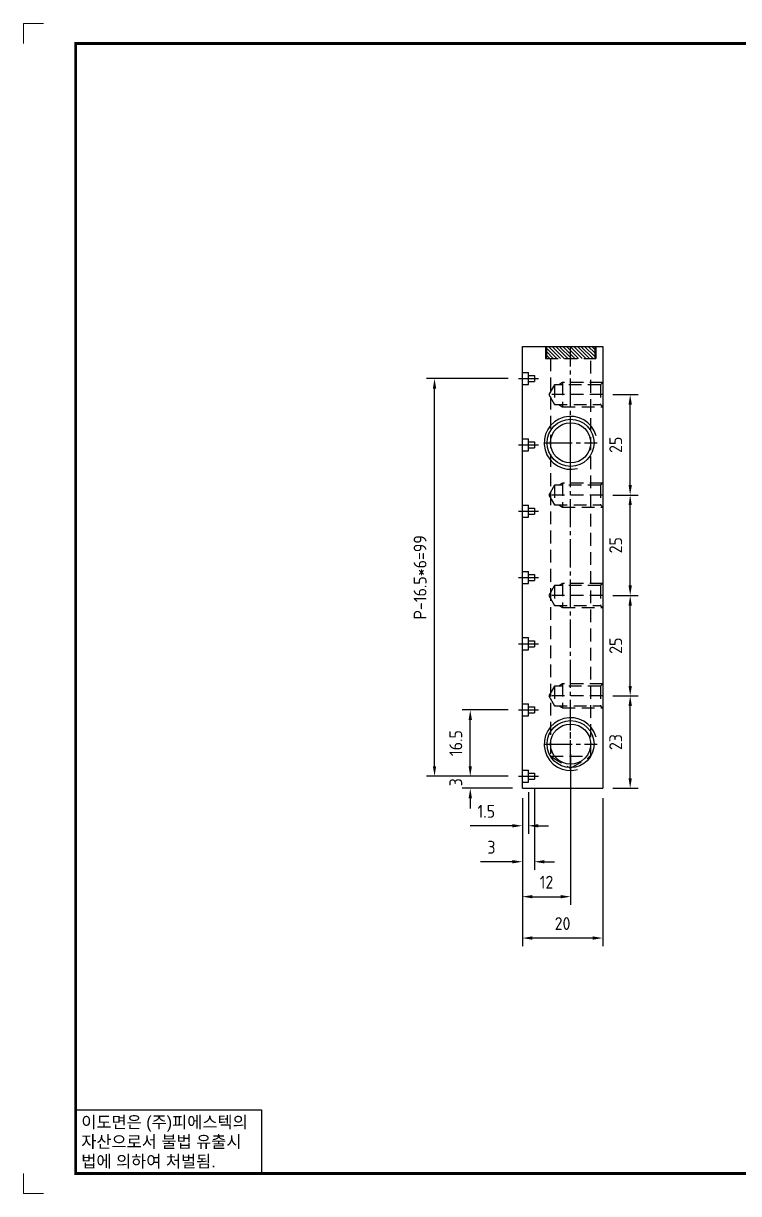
# Model space of a CAD drawing. Header units: millimetres. Extents: x -4251 to 2609, y -1673 to 4048.
# Drawn here: x -2473 to -2295, y -818.5 to -527.2 of the extents above; entities that cross this region are included whole.
import ezdxf
from ezdxf.enums import TextEntityAlignment as Align

# ---------------------------------------------------------------- set-up
doc = ezdxf.new("R2010")
doc.units = ezdxf.units.MM
doc.linetypes.add('CENTER1', pattern=[10, 7, -1, 1, -1])
doc.linetypes.add('HIDDEN2', pattern=[4.7625, 3.175, -1.5875])
for name, color, linetype in [('______', 7, 'Continuous'), ('FORMAT-1', 7, 'Continuous'), ('THIN', 3, 'Continuous')]:
    doc.layers.add(name, color=color, linetype=linetype)
doc.styles.add('h1', font='')
doc.styles.add('HAN', font='')
doc.styles.get("Standard").update_dxf_attribs({"font": 'ISOCP.SHX', "bigfont": 'WHGTXT.SHX'})
doc.styles.get('h1').set_extended_font_data('New Gulim')
doc.styles.get('HAN').set_extended_font_data('GulimChe')
doc.dimstyles.new('PS-1', dxfattribs={"dimtxt": 3.2, "dimasz": 2.5, "dimexe": 2, "dimexo": 2.5, "dimgap": 2, "dimtad": 1, "dimtoh": 1, "dimrnd": 0.05, "dimzin": 12, "dimdsep": 46, "dimtxsty": 'Standard', "dimcen": 0, "dimclrt": 2, "dimazin": 3, "dimtfac": 1, "dimtofl": 0, "dimtmove": 0, "dimatfit": 3, "dimfxl": 0, "dimtolj": 1, "dimtzin": 0, "dimarcsym": 0})

# ---------------------------------------------------------------- blocks, each defined once
blk = doc.blocks.new('t3')
for p, q in [((0, 15.88), (46.25, 15.88)), ((0, 15.88), (0, 0)), ((46.25, 15.88), (46.25, 0)), ((0, 0), (46.25, 0))]:
    blk.add_line(p, q)
at = {"color": 1, "style": 'h1'}
for s, p in [('이도면은 (주)피에스텍의', (1.4, 11.29)), ('자산으로서 불법 유출시', (1.4, 6.41)), ('법에 의하여 처벌됨.', (1.4, 1.52))]:
    blk.add_text(s, height=3, dxfattribs=at).set_placement(p)
blk = doc.blocks.new('format-3')
at = {"color": 3, "lineweight": 9}
for p, q in [((0, 286.3), (0, 291.3)), ((5, 291.3), (0, 291.3)), ((0, 5), (0, 0)), ((5, 0), (0, 0))]:
    blk.add_line(p, q, dxfattribs=at)
at = {"layer": 'FORMAT-1', "const_width": 0.7}
blk.add_lwpolyline([(13, 5), (13, 286.3), (414.5, 286.3), (414.5, 5)], close=True, dxfattribs=at)
blk.add_blockref('t3', (13, 5))
at = {"style": 'HAN'}
for tag, height, p in [('MODEL-NAME', 3, (386.1, 31.53)), ('SCALE', 2.7, (320.81, 26.29)), ('PART-NAME', 3, (386.1, 26.29)), ('DRA-BY', 3, (260.72, 19.44)), ('CH-BY', 3, (277.21, 19.44)), ('APP-BY', 3, (293.7, 19.44)), ('DWG-NO', 3, (386.1, 21.01)), ('CH-DATE', 2.5, (277.21, 7.47)), ('관련업체', 3, (333.52, 9.26)), ('DRA-DATE', 2.5, (260.72, 7.47)), ('APP-DATE', 2.5, (293.7, 7.47))]:
    blk.add_attdef(tag, text='', height=height, dxfattribs=at).set_placement(p, align=Align.MIDDLE_CENTER)
blk = doc.blocks.new('*D372')
at = {"color": 0, "lineweight": -2}
for p, q in [((-2361.77, -712.13), (-2361.77, -709.63)), ((-2352.3, -714.63), (-2363.77, -714.63)), ((-2351.3, -717.63), (-2363.77, -717.63)), ((-2361.77, -720.13), (-2361.77, -722.63))]:
    blk.add_line(p, q, dxfattribs=at)
at = {"color": 0}
for points in [[(-2362.19, -712.13), (-2361.36, -712.13), (-2361.77, -714.63)], [(-2362.19, -720.13), (-2361.36, -720.13), (-2361.77, -717.63)]]:
    blk.add_solid(points, dxfattribs=at)
at = {"layer": 'DEFPOINTS', "color": 0}
for p in [(-2361.77, -714.63), (-2349.8, -714.63, 0), (-2348.8, -717.63, 0)]:
    blk.add_point(p, dxfattribs=at)
at = {"color": 2, "insert": (-2365.37, -716.13), "char_height": 3.2, "attachment_point": 5, "rotation": 90}
blk.add_mtext('\\A1;3', dxfattribs=at)
blk = doc.blocks.new('*D373')
at = {"color": 0, "lineweight": -2}
for p, q in [((-2352.3, -698.13), (-2363.77, -698.13)), ((-2361.77, -712.13), (-2361.77, -700.63)), ((-2352.3, -714.63), (-2363.77, -714.63))]:
    blk.add_line(p, q, dxfattribs=at)
at = {"color": 0}
for points in [[(-2362.19, -700.63), (-2361.36, -700.63), (-2361.77, -698.13)], [(-2362.19, -712.13), (-2361.36, -712.13), (-2361.77, -714.63)]]:
    blk.add_solid(points, dxfattribs=at)
at = {"layer": 'DEFPOINTS', "color": 0}
for p in [(-2361.77, -698.13), (-2349.8, -698.13, 0), (-2349.8, -714.63, 0)]:
    blk.add_point(p, dxfattribs=at)
at = {"color": 2, "insert": (-2365.37, -706.38), "char_height": 3.2, "attachment_point": 5, "rotation": 90}
blk.add_mtext('\\A1;16.5', dxfattribs=at)
blk = doc.blocks.new('*D374')
at = {"color": 0, "lineweight": -2}
for p, q in [((-2352.3, -615.63), (-2372.66, -615.63)), ((-2370.66, -712.13), (-2370.66, -618.13)), ((-2352.3, -714.63), (-2372.66, -714.63))]:
    blk.add_line(p, q, dxfattribs=at)
at = {"color": 0}
for points in [[(-2371.08, -618.13), (-2370.25, -618.13), (-2370.66, -615.63)], [(-2371.08, -712.13), (-2370.25, -712.13), (-2370.66, -714.63)]]:
    blk.add_solid(points, dxfattribs=at)
at = {"layer": 'DEFPOINTS', "color": 0}
for p in [(-2370.66, -615.63), (-2349.8, -615.63, 0), (-2349.8, -714.63, 0)]:
    blk.add_point(p, dxfattribs=at)
at = {"color": 2, "insert": (-2374.26, -665.13), "char_height": 3.2, "attachment_point": 5, "rotation": 90}
blk.add_mtext('\\A1;P-16.5*6=99', dxfattribs=at)
blk = doc.blocks.new('*D380')
at = {"color": 0, "lineweight": -2}
for p, q in [((-2347.3, -718.63), (-2347.3, -728.96)), ((-2348.8, -720.13), (-2348.8, -728.96)), ((-2351.3, -726.96), (-2361.77, -726.96)), ((-2344.8, -726.96), (-2342.3, -726.96))]:
    blk.add_line(p, q, dxfattribs=at)
at = {"color": 0}
for points in [[(-2351.3, -726.55), (-2351.3, -727.38), (-2348.8, -726.96)], [(-2344.8, -726.55), (-2344.8, -727.38), (-2347.3, -726.96)]]:
    blk.add_solid(points, dxfattribs=at)
at = {"layer": 'DEFPOINTS', "color": 0}
for p in [(-2347.3, -716.13, 0), (-2348.8, -717.63, 0), (-2347.3, -726.96)]:
    blk.add_point(p, dxfattribs=at)
at = {"color": 2, "insert": (-2357.78, -723.36), "char_height": 3.2, "attachment_point": 5}
blk.add_mtext('\\A1;1.5', dxfattribs=at)
blk = doc.blocks.new('*D381')
at = {"color": 0, "lineweight": -2}
for p, q in [((-2345.8, -717.88), (-2345.8, -737.91)), ((-2348.8, -720.13), (-2348.8, -737.91)), ((-2351.3, -735.91), (-2359.21, -735.91)), ((-2343.3, -735.91), (-2340.8, -735.91))]:
    blk.add_line(p, q, dxfattribs=at)
at = {"color": 0}
for points in [[(-2351.3, -735.5), (-2351.3, -736.33), (-2348.8, -735.91)], [(-2343.3, -735.5), (-2343.3, -736.33), (-2345.8, -735.91)]]:
    blk.add_solid(points, dxfattribs=at)
at = {"layer": 'DEFPOINTS', "color": 0}
for p in [(-2345.8, -715.38, 0), (-2348.8, -717.63, 0), (-2348.8, -735.91)]:
    blk.add_point(p, dxfattribs=at)
at = {"color": 2, "insert": (-2356.5, -732.31), "char_height": 3.2, "attachment_point": 5}
blk.add_mtext('\\A1;3', dxfattribs=at)
blk = doc.blocks.new('*D382')
at = {"color": 0, "lineweight": -2}
for p, q in [((-2336.8, -709.13), (-2336.8, -746.61)), ((-2348.8, -720.13), (-2348.8, -746.61)), ((-2346.3, -744.61), (-2339.3, -744.61))]:
    blk.add_line(p, q, dxfattribs=at)
at = {"color": 0}
for points in [[(-2346.3, -744.2), (-2346.3, -745.03), (-2348.8, -744.61)], [(-2339.3, -744.2), (-2339.3, -745.03), (-2336.8, -744.61)]]:
    blk.add_solid(points, dxfattribs=at)
at = {"layer": 'DEFPOINTS', "color": 0}
for p in [(-2336.8, -706.63, 0), (-2348.8, -717.63, 0), (-2336.8, -744.61)]:
    blk.add_point(p, dxfattribs=at)
at = {"color": 2, "insert": (-2342.8, -741.01), "char_height": 3.2, "attachment_point": 5}
blk.add_mtext('\\A1;12', dxfattribs=at)
blk = doc.blocks.new('*D383')
at = {"color": 0, "lineweight": -2}
for p, q in [((-2348.8, -720.13), (-2348.8, -756.91)), ((-2328.8, -720.13), (-2328.8, -756.91)), ((-2331.3, -754.91), (-2346.3, -754.91))]:
    blk.add_line(p, q, dxfattribs=at)
at = {"color": 0}
for points in [[(-2346.3, -754.5), (-2346.3, -755.33), (-2348.8, -754.91)], [(-2331.3, -754.5), (-2331.3, -755.33), (-2328.8, -754.91)]]:
    blk.add_solid(points, dxfattribs=at)
at = {"layer": 'DEFPOINTS', "color": 0}
for p in [(-2348.8, -717.63, 0), (-2328.8, -717.63, 0), (-2348.8, -754.91)]:
    blk.add_point(p, dxfattribs=at)
at = {"color": 2, "insert": (-2338.8, -751.31), "char_height": 3.2, "attachment_point": 5}
blk.add_mtext('\\A1;20', dxfattribs=at)
blk = doc.blocks.new('*D388')
at = {"color": 0, "lineweight": -2}
for p, q in [((-2326.3, -694.63), (-2319.97, -694.63)), ((-2321.97, -715.13), (-2321.97, -697.13)), ((-2326.3, -717.63), (-2319.97, -717.63))]:
    blk.add_line(p, q, dxfattribs=at)
at = {"color": 0}
for points in [[(-2322.38, -697.13), (-2321.55, -697.13), (-2321.97, -694.63)], [(-2322.38, -715.13), (-2321.55, -715.13), (-2321.97, -717.63)]]:
    blk.add_solid(points, dxfattribs=at)
at = {"layer": 'DEFPOINTS', "color": 0}
for p in [(-2328.8, -694.63, 0), (-2321.97, -694.63), (-2328.8, -717.63, 0)]:
    blk.add_point(p, dxfattribs=at)
at = {"color": 2, "insert": (-2325.57, -706.13), "char_height": 3.2, "attachment_point": 5, "rotation": 90}
blk.add_mtext('\\A1;23', dxfattribs=at)
blk = doc.blocks.new('*D389')
at = {"color": 0, "lineweight": -2}
for p, q in [((-2326.3, -669.63), (-2319.97, -669.63)), ((-2321.97, -692.13), (-2321.97, -672.13)), ((-2326.3, -694.63), (-2319.97, -694.63))]:
    blk.add_line(p, q, dxfattribs=at)
at = {"color": 0}
for points in [[(-2322.38, -672.13), (-2321.55, -672.13), (-2321.97, -669.63)], [(-2322.38, -692.13), (-2321.55, -692.13), (-2321.97, -694.63)]]:
    blk.add_solid(points, dxfattribs=at)
at = {"layer": 'DEFPOINTS', "color": 0}
for p in [(-2328.8, -669.63, 0), (-2321.97, -669.63), (-2328.8, -694.63, 0)]:
    blk.add_point(p, dxfattribs=at)
at = {"color": 2, "insert": (-2325.57, -682.13), "char_height": 3.2, "attachment_point": 5, "rotation": 90}
blk.add_mtext('\\A1;25', dxfattribs=at)
blk = doc.blocks.new('*D390')
at = {"color": 0, "lineweight": -2}
for p, q in [((-2326.3, -644.63), (-2319.97, -644.63)), ((-2321.97, -667.13), (-2321.97, -647.13)), ((-2326.3, -669.63), (-2319.97, -669.63))]:
    blk.add_line(p, q, dxfattribs=at)
at = {"color": 0}
for points in [[(-2322.38, -647.13), (-2321.55, -647.13), (-2321.97, -644.63)], [(-2322.38, -667.13), (-2321.55, -667.13), (-2321.97, -669.63)]]:
    blk.add_solid(points, dxfattribs=at)
at = {"layer": 'DEFPOINTS', "color": 0}
for p in [(-2328.8, -644.63, 0), (-2321.97, -644.63), (-2328.8, -669.63, 0)]:
    blk.add_point(p, dxfattribs=at)
at = {"color": 2, "insert": (-2325.57, -657.13), "char_height": 3.2, "attachment_point": 5, "rotation": 90}
blk.add_mtext('\\A1;25', dxfattribs=at)
blk = doc.blocks.new('*D391')
at = {"color": 0, "lineweight": -2}
for p, q in [((-2326.3, -619.63), (-2319.97, -619.63)), ((-2321.97, -642.13), (-2321.97, -622.13)), ((-2326.3, -644.63), (-2319.97, -644.63))]:
    blk.add_line(p, q, dxfattribs=at)
at = {"color": 0}
for points in [[(-2322.38, -622.13), (-2321.55, -622.13), (-2321.97, -619.63)], [(-2322.38, -642.13), (-2321.55, -642.13), (-2321.97, -644.63)]]:
    blk.add_solid(points, dxfattribs=at)
at = {"layer": 'DEFPOINTS', "color": 0}
for p in [(-2328.8, -619.63, 0), (-2321.97, -619.63), (-2328.8, -644.63, 0)]:
    blk.add_point(p, dxfattribs=at)
at = {"color": 2, "insert": (-2325.57, -632.13), "char_height": 3.2, "attachment_point": 5, "rotation": 90}
blk.add_mtext('\\A1;25', dxfattribs=at)

msp = doc.modelspace()

# ---------------------------------------------------------------- hatches: boundary and pattern name
at = {"layer": '______', "linetype": 'HIDDEN2'}
h = msp.add_hatch(dxfattribs=at)
h.set_pattern_fill('ANSI31', color=2, scale=0.2, angle=90)
h.set_pattern_definition([(135, (-821.8739, -2082.2677), (-0.4490128, -0.4490128), [])])
h.paths.add_polyline_path([(-2342.7972, -607.6345), (-2330.7972, -607.6345), (-2330.7972, -610.6345), (-2342.7972, -610.6345)])

# ---------------------------------------------------------------- linework, layer by layer
at = {"color": 1}
for p, q in [((-2348.7972, -607.6345, 0), (-2328.7972, -607.6345, 0)), ((-2348.7972, -717.6345, 0), (-2348.7972, -607.6345, 0)), ((-2328.7972, -607.6345, 0), (-2328.7972, -717.6345, 0)), ((-2348.7972, -717.6345, 0), (-2328.7972, -717.6345, 0))]:
    msp.add_line(p, q, dxfattribs=at)
at = {"color": 1, "linetype": 'CENTER1'}
for p, q in [((-2336.7972, -712.6388, 0), (-2336.7972, -607.6345, 0)), ((-2349.7972, -615.6345, 0), (-2344.7972, -615.6345, 0)), ((-2336.7972, -638.213, 0), (-2336.7972, -625.056, 0)), ((-2343.3757, -631.6345, 0), (-2330.2187, -631.6345, 0)), ((-2349.7972, -632.1345, 0), (-2344.7972, -632.1345, 0)), ((-2349.7972, -648.6345, 0), (-2344.7972, -648.6345, 0)), ((-2349.7972, -665.1345, 0), (-2344.7972, -665.1345, 0)), ((-2349.7972, -681.6345, 0), (-2344.7972, -681.6345, 0)), ((-2349.7972, -698.1345, 0), (-2344.7972, -698.1345, 0)), ((-2336.7972, -713.213, 0), (-2336.7972, -700.056, 0)), ((-2343.3757, -706.6345, 0), (-2330.2187, -706.6345, 0)), ((-2349.7972, -714.6345, 0), (-2344.7972, -714.6345, 0))]:
    msp.add_line(p, q, dxfattribs=at)
for centre in [(-2336.7972, -631.6345, 0), (-2336.7972, -706.6345, 0)]:
    msp.add_circle(centre, 5.8549)
at = {"color": 1}
for centre in [(-2336.7972, -631.6345, 0), (-2336.7972, -706.6345, 0)]:
    msp.add_circle(centre, 5, dxfattribs=at)
at = {"layer": '______', "color": 2, "linetype": 'HIDDEN2'}
for p, q in [((-2343.0472, -607.6345, 0), (-2343.0472, -610.6345, 0)), ((-2342.7972, -607.6345, 0), (-2342.7972, -610.6345, 0)), ((-2330.7972, -607.6345, 0), (-2330.7972, -610.6345, 0)), ((-2330.5472, -607.6345, 0), (-2330.5472, -610.6345, 0)), ((-2343.0472, -610.6345, 0), (-2330.5472, -610.6345, 0)), ((-2348.7972, -614.1345, 0), (-2347.2972, -614.1345, 0)), ((-2347.2972, -617.1345, 0), (-2347.2972, -614.1345, 0)), ((-2348.7972, -617.1345, 0), (-2347.2972, -617.1345, 0)), ((-2347.2972, -614.8845, 0), (-2345.7972, -614.8845, 0)), ((-2347.2972, -616.3845, 0), (-2345.7972, -616.3845, 0)), ((-2345.7972, -614.8845, 0), (-2345.7972, -616.3845, 0)), ((-2340.7972, -617.1758, 0), (-2340.7972, -622.0933, 0)), ((-2338.7972, -616.6345, 0), (-2338.7972, -622.6345, 0)), ((-2328.7972, -619.6345, 0), (-2342.2167, -619.6345, 0)), ((-2348.7972, -630.6345, 0), (-2347.2972, -630.6345, 0)), ((-2347.2972, -633.6345, 0), (-2347.2972, -630.6345, 0)), ((-2347.2972, -631.3845, 0), (-2345.7972, -631.3845, 0)), ((-2345.7972, -631.3845, 0), (-2345.7972, -632.8845, 0)), ((-2348.7972, -633.6345, 0), (-2347.2972, -633.6345, 0)), ((-2347.2972, -632.8845, 0), (-2345.7972, -632.8845, 0)), ((-2340.7972, -642.1758, 0), (-2340.7972, -647.0933, 0)), ((-2338.7972, -641.6345, 0), (-2338.7972, -647.6345, 0)), ((-2328.7972, -644.6345, 0), (-2342.2167, -644.6345, 0)), ((-2348.7972, -647.1345, 0), (-2347.2972, -647.1345, 0)), ((-2347.2972, -650.1345, 0), (-2347.2972, -647.1345, 0)), ((-2347.2972, -647.8845, 0), (-2345.7972, -647.8845, 0)), ((-2347.2972, -649.3845, 0), (-2345.7972, -649.3845, 0)), ((-2345.7972, -647.8845, 0), (-2345.7972, -649.3845, 0)), ((-2348.7972, -650.1345, 0), (-2347.2972, -650.1345, 0)), ((-2348.7972, -663.6345, 0), (-2347.2972, -663.6345, 0)), ((-2347.2972, -666.6345, 0), (-2347.2972, -663.6345, 0)), ((-2348.7972, -666.6345, 0), (-2347.2972, -666.6345, 0)), ((-2347.2972, -664.3845, 0), (-2345.7972, -664.3845, 0)), ((-2347.2972, -665.8845, 0), (-2345.7972, -665.8845, 0)), ((-2345.7972, -664.3845, 0), (-2345.7972, -665.8845, 0)), ((-2338.7972, -666.6345, 0), (-2338.7972, -672.6345, 0)), ((-2328.7972, -669.6345, 0), (-2342.2167, -669.6345, 0)), ((-2340.7972, -667.1758, 0), (-2340.7972, -672.0933, 0)), ((-2348.7972, -680.1345, 0), (-2347.2972, -680.1345, 0)), ((-2347.2972, -683.1345, 0), (-2347.2972, -680.1345, 0)), ((-2347.2972, -680.8845, 0), (-2345.7972, -680.8845, 0)), ((-2345.7972, -680.8845, 0), (-2345.7972, -682.3845, 0)), ((-2348.7972, -683.1345, 0), (-2347.2972, -683.1345, 0)), ((-2347.2972, -682.3845, 0), (-2345.7972, -682.3845, 0)), ((-2340.7972, -692.1758, 0), (-2340.7972, -697.0933, 0)), ((-2338.7972, -691.6345, 0), (-2338.7972, -697.6345, 0)), ((-2328.7972, -694.6345, 0), (-2342.2167, -694.6345, 0)), ((-2348.7972, -696.6345, 0), (-2347.2972, -696.6345, 0)), ((-2347.2972, -699.6345, 0), (-2347.2972, -696.6345, 0)), ((-2347.2972, -697.3845, 0), (-2345.7972, -697.3845, 0)), ((-2347.2972, -698.8845, 0), (-2345.7972, -698.8845, 0)), ((-2345.7972, -697.3845, 0), (-2345.7972, -698.8845, 0)), ((-2348.7972, -699.6345, 0), (-2347.2972, -699.6345, 0)), ((-2341.7972, -709.6345, 0), (-2331.7972, -709.6345, 0)), ((-2348.7972, -713.1345, 0), (-2347.2972, -713.1345, 0)), ((-2347.2972, -716.1345, 0), (-2347.2972, -713.1345, 0)), ((-2348.7972, -716.1345, 0), (-2347.2972, -716.1345, 0)), ((-2347.2972, -713.8845, 0), (-2345.7972, -713.8845, 0)), ((-2347.2972, -715.3845, 0), (-2345.7972, -715.3845, 0)), ((-2345.7972, -713.8845, 0), (-2345.7972, -715.3845, 0))]:
    msp.add_line(p, q, dxfattribs=at)
at = {"layer": '______', "color": 2, "linetype": 'HIDDEN2', "elevation": 0}
for points in [[(-2341.7972, -610.6345), (-2341.7972, -709.6345), (-2336.7972, -712.6388), (-2331.7972, -709.6345), (-2331.7972, -610.6345)], [(-2329.3385, -617.1758), (-2340.7972, -617.1758), (-2342.2167, -619.6345), (-2340.7972, -622.0933), (-2329.3385, -622.0933)], [(-2328.7972, -616.6345), (-2338.7972, -616.6345), (-2339.7347, -617.1758)], [(-2328.7972, -616.6345), (-2329.3385, -617.1758), (-2329.3385, -622.0933), (-2328.7972, -622.6345)], [(-2339.7347, -622.0933), (-2338.7972, -622.6345), (-2328.7972, -622.6345)], [(-2329.3385, -642.1758), (-2340.7972, -642.1758), (-2342.2167, -644.6345), (-2340.7972, -647.0933), (-2329.3385, -647.0933)], [(-2328.7972, -641.6345), (-2338.7972, -641.6345), (-2339.7347, -642.1758)], [(-2328.7972, -641.6345), (-2329.3385, -642.1758), (-2329.3385, -647.0933), (-2328.7972, -647.6345)], [(-2339.7347, -647.0933), (-2338.7972, -647.6345), (-2328.7972, -647.6345)], [(-2328.7972, -666.6345), (-2338.7972, -666.6345), (-2339.7347, -667.1758)], [(-2328.7972, -666.6345), (-2329.3385, -667.1758), (-2329.3385, -672.0933), (-2328.7972, -672.6345)], [(-2329.3385, -667.1758), (-2340.7972, -667.1758), (-2342.2167, -669.6345), (-2340.7972, -672.0933), (-2329.3385, -672.0933)], [(-2339.7347, -672.0933), (-2338.7972, -672.6345), (-2328.7972, -672.6345)], [(-2329.3385, -692.1758), (-2340.7972, -692.1758), (-2342.2167, -694.6345), (-2340.7972, -697.0933), (-2329.3385, -697.0933)], [(-2328.7972, -691.6345), (-2338.7972, -691.6345), (-2339.7347, -692.1758)], [(-2328.7972, -691.6345), (-2329.3385, -692.1758), (-2329.3385, -697.0933), (-2328.7972, -697.6345)], [(-2339.7347, -697.0933), (-2338.7972, -697.6345), (-2328.7972, -697.6345)]]:
    msp.add_lwpolyline(points, dxfattribs=at)
at = {"layer": 'THIN'}
for centre in [(-2336.7972, -631.6345, 0), (-2336.7972, -706.6345, 0)]:
    msp.add_arc(centre, 6.5785, 15, 285, dxfattribs=at)

# ---------------------------------------------------------------- block references
msp.add_blockref('format-3', (-2472.9913, -818.5248, 0))

# ---------------------------------------------------------------- dimensions: what is measured, and where the dimension line sits
dim = msp.add_linear_dim(base=(-2370.6639, -615.6345), p1=(-2349.7972, -714.6345, 0), p2=(-2349.7972, -615.6345, 0), angle=90, text='P-16.5*6=<>', dimstyle='PS-1')
dim.commit()
dim.dimension.update_dxf_attribs({"geometry": '*D374', "text_midpoint": (-2374.2639, -665.1345)})
for base, p1, p2, picture, middle in [((-2321.9658, -619.6345), (-2328.7972, -644.6345, 0), (-2328.7972, -619.6345, 0), '*D391', (-2325.5661, -632.1345)), ((-2321.9658, -644.6345), (-2328.7972, -669.6345, 0), (-2328.7972, -644.6345, 0), '*D390', (-2325.5661, -657.1345)), ((-2321.9658, -669.6345), (-2328.7972, -694.6345, 0), (-2328.7972, -669.6345, 0), '*D389', (-2325.5661, -682.1345))]:
    dim = msp.add_linear_dim(base=base, p1=p1, p2=p2, angle=90, dimstyle='PS-1', override={"dimtmove": 1})
    dim.commit()
    dim.dimension.update_dxf_attribs({"geometry": picture, "text_midpoint": middle})
for base, p1, p2, angle, picture, middle in [((-2321.9658, -694.6345), (-2328.7972, -717.6345, 0), (-2328.7972, -694.6345, 0), 90, '*D388', (-2325.5661, -706.1345)), ((-2361.7721, -698.1345), (-2349.7972, -714.6345, 0), (-2349.7972, -698.1345, 0), 90, '*D373', (-2365.3721, -706.3845)), ((-2336.7972, -744.6148), (-2348.7972, -717.6345, 0), (-2336.7972, -706.6345, 0), 180, '*D382', (-2342.7972, -741.0145)), ((-2348.7972, -735.912), (-2345.7972, -715.3845, 0), (-2348.7972, -717.6345, 0), 180, '*D381', (-2356.5035, -732.312)), ((-2348.7972, -754.913), (-2328.7972, -717.6345, 0), (-2348.7972, -717.6345, 0), 180, '*D383', (-2338.7972, -751.3127))]:
    dim = msp.add_linear_dim(base=base, p1=p1, p2=p2, angle=angle, dimstyle='PS-1')
    dim.commit()
    dim.dimension.update_dxf_attribs({"geometry": picture, "text_midpoint": middle})
for base, p2, angle, picture, middle in [((-2361.7721, -714.6345), (-2349.7972, -714.6345, 0), 90, '*D372', (-2361.7721, -716.1345)), ((-2347.2972, -726.9629), (-2347.2972, -716.1345, 0), 180, '*D380', (-2357.7835, -726.9629))]:
    dim = msp.add_linear_dim(base=base, p1=(-2348.7972, -717.6345, 0), p2=p2, angle=angle, dimstyle='PS-1')
    dim.commit()
    dim.dimension.update_dxf_attribs({"geometry": picture, "text_midpoint": middle, "dimtype": 160})

doc.saveas('drawing.dxf')
